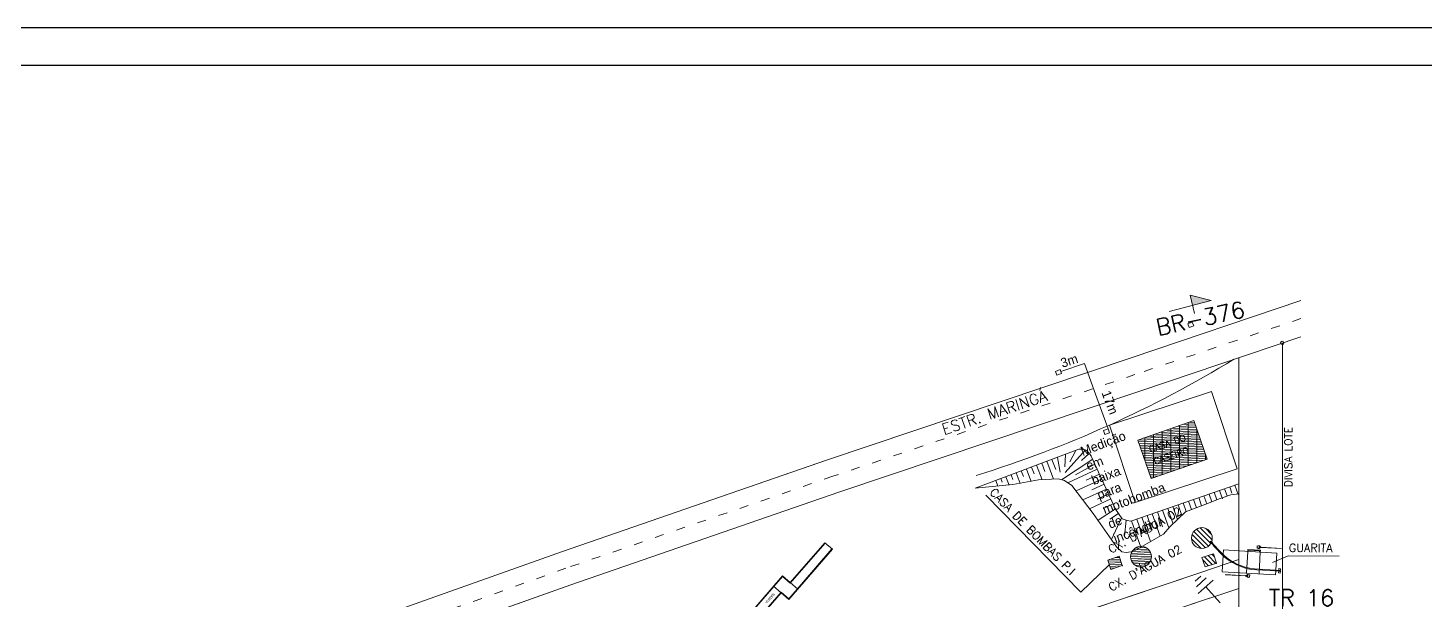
# Model space of a CAD drawing. Header units: millimetres. Extents: x 997 to 4249, y 599 to 1440.
# Drawn here: x 1587.7 to 1962.7, y 1286.6 to 1440.1 of the extents above; entities that cross this region are included whole.
import ezdxf

# ---------------------------------------------------------------- set-up
doc = ezdxf.new("R2010")
doc.units = ezdxf.units.MM
doc.linetypes.add('ACAD_ISO03W100', pattern=[30, 12, -18])
for name, color, linetype in [('AT', 5, 'Continuous'), ('BT', 5, 'Continuous'), ('CABOS', 1, 'Continuous'), ('CARIMBO', 8, 'Continuous'), ('cercas existentes', 18, 'Continuous'), ('taludes', 9, 'Continuous')]:
    doc.layers.add(name, color=color, linetype=linetype)
doc.styles.add('1mm', font='romans.shx', dxfattribs={"height": 2})
doc.styles.add('REGUA60', font='')
doc.styles.get('REGUA60').set_extended_font_data('Swis721 LtEx BT')
pattern_1 = [(135, (-523978.2169, -10864238.5789), (-0.658552115545, -0.658552115545), [])]
pattern_2 = [(182.380477, (-1095.42794, 1126.75437), (0.01934157, -0.46526482), [])]

# ---------------------------------------------------------------- blocks, each defined once
blk = doc.blocks.new('ATERRAMENTO')
at = {"layer": 'BT'}
for p, q in [((-6.57, -0.84), (-6.57, 0.71)), ((-5.56, -1.39), (-5.56, 1.3)), ((-4.31, -2.04), (-4.31, 2.04)), ((0, 0), (-4.31, 0))]:
    blk.add_line(p, q, dxfattribs=at)
blk = doc.blocks.new('gtfoods1')
at = {"layer": 'taludes', "lineweight": 5}
blk.add_hatch(color=256, dxfattribs=at).paths.add_polyline_path([(-24.75, 707.46), (-24.12, 704.7), (-19.14, 706.01)])
h = blk.add_hatch(dxfattribs=at)
h.set_pattern_fill('ANSI31', color=256, scale=0.5, angle=45, style=0)
h.set_pattern_definition([(90, (-523978.217, -10864238.579), (-2.32833333333, 5e-16), [])])
h.paths.add_polyline_path([(-23.81, 673.79), (-38.81, 668.59), (-35.24, 658.27), (-20.23, 663.46)])
h.paths.add_polyline_path([(-34.22, 661.49), (-23.62, 665.06), (-24.46, 667.56), (-35.07, 663.99)], flags=24)
h.paths.add_polyline_path([(-35.5, 664.71), (-23.94, 668.6), (-24.78, 671.1), (-36.34, 667.21)], flags=24)
h = blk.add_hatch(dxfattribs=at)
h.set_pattern_fill('ANSI31', color=256, scale=0.1, angle=137.3805)
h.set_pattern_definition(pattern_2)
h.paths.add_polyline_path([(-23.81, 673.79), (-38.81, 668.59), (-35.24, 658.27), (-20.23, 663.46)])
h.paths.add_polyline_path([(-34.22, 661.49), (-23.62, 665.06), (-24.46, 667.56), (-35.07, 663.99)], flags=24)
h.paths.add_polyline_path([(-35.5, 664.71), (-23.94, 668.6), (-24.78, 671.1), (-36.34, 667.21)], flags=24)
h = blk.add_hatch(dxfattribs=at)
h.set_pattern_fill('ANSI31', color=256, scale=0.2, angle=90, style=0)
h.set_pattern_definition(pattern_1)
h.paths.add_polyline_path([(-18.84, 642.28, 1), (-24.41, 642.28, 1)])
h = blk.add_hatch(dxfattribs=at)
h.set_pattern_fill('ANSI31', color=256, scale=0.1, angle=137.3805)
h.set_pattern_definition(pattern_2)
h.paths.add_polyline_path([(-35.18, 637.28, 1), (-40.75, 637.28, 1)])
h = blk.add_hatch(dxfattribs=at)
h.set_pattern_fill('ANSI31', color=256, scale=0.2, angle=90, style=0)
h.set_pattern_definition(pattern_1)
h.paths.add_polyline_path([(-17.71, 635.54), (-18.54, 638.05), (-21.6, 637.04), (-20.78, 634.54)])
h = blk.add_hatch(dxfattribs=at)
h.set_pattern_fill('ANSI31', color=256, scale=0.1, angle=137.3805)
h.set_pattern_definition(pattern_2)
h.paths.add_polyline_path([(-42.99, 634.89), (-43.82, 637.4), (-46.88, 636.39), (-46.06, 633.88)])
for p, q in [((-30.4, 703.05), (-19.14, 706.01)), ((-19.14, 706.01), (-24.75, 707.46)), ((-24.75, 707.46), (-23.63, 702.56)), ((4.96, 696.3), (-38.29, 681.72)), ((-11.74, 690.67, 12.07), (-11.74, 358.28, 12.07)), ((-11.74, 690.67), (-11.74, 447.05)), ((0, 687.89), (0, 189.37)), ((0, 687.89), (0, 447.05)), ((-38.29, 681.72), (-119.09, 654.55)), ((-19.07, 681.6, 42.42), (-46.42, 672.61, 42.42)), ((-19.07, 681.6), (-46.42, 672.61)), ((-19.07, 681.6, 42.42), (-12.15, 660.84, 42.42)), ((-19.07, 681.6), (-12.15, 660.84)), ((-46.42, 672.61, 42.42), (-39.51, 651.85, 42.42)), ((-46.42, 672.61), (-39.51, 651.85)), ((-70.1, 660.29), (-69.53, 658.76)), ((-70.1, 660.29), (-69.53, 658.76)), ((-68.73, 660.81), (-67.48, 657.5)), ((-68.73, 660.81), (-67.48, 657.5)), ((-67.36, 661.32), (-66.69, 659.55)), ((-67.36, 661.32), (-66.69, 659.55)), ((-65.99, 661.84), (-64.51, 657.92)), ((-65.99, 661.84), (-64.51, 657.92)), ((-64.62, 662.36), (-63.79, 660.18)), ((-64.62, 662.36), (-63.79, 660.18)), ((-63.24, 662.88), (-61.43, 658.07)), ((-63.24, 662.88), (-61.43, 658.07)), ((-61.87, 663.4), (-60.86, 660.72)), ((-61.87, 663.4), (-60.86, 660.72)), ((-50.94, 663.44), (-59.34, 657.92, -152.54)), ((-50.94, 663.44), (-59.34, 657.92)), ((-49.72, 660.77), (-57.62, 657.14)), ((-49.72, 660.77), (-57.62, 657.14)), ((-50.33, 662.11), (-55.55, 659.28)), ((-50.33, 662.11), (-55.55, 659.28)), ((-12.15, 660.84, 42.42), (-39.51, 651.85, 42.42)), ((-12.15, 660.84), (-39.51, 651.85)), ((-76.96, 657.7), (-76.4, 656.21)), ((-76.96, 657.7), (-76.4, 656.21)), ((-75.59, 658.22), (-75.24, 657.29)), ((-75.59, 658.22), (-75.24, 657.29)), ((-74.22, 658.73), (-73.38, 656.51)), ((-74.22, 658.73), (-73.38, 656.51)), ((-72.85, 659.25), (-72.37, 657.97)), ((-72.85, 659.25), (-72.37, 657.97)), ((-71.48, 659.77), (-70.42, 656.96)), ((-71.48, 659.77), (-70.42, 656.96)), ((-48.49, 658.11), (-55.39, 654.93)), ((-48.49, 658.11), (-55.39, 654.93)), ((-49.1, 659.44), (-52.7, 657.78)), ((-49.1, 659.44), (-52.7, 657.78)), ((-47.88, 656.78), (-51.18, 655.26)), ((-47.88, 656.78), (-51.18, 655.26)), ((-12.75, 656.47), (-11.89, 653.99)), ((-12.75, 656.47), (-11.89, 653.99)), ((-119.09, 654.55), (-191.01, 629.75)), ((-54.14, 627.75), (-79.61, 653.75)), ((-47.26, 655.44), (-53.57, 652.54)), ((-47.26, 655.44), (-53.57, 652.54)), ((-46.04, 652.78), (-51.75, 650.15)), ((-46.04, 652.78), (-51.75, 650.15)), ((-46.65, 654.11), (-49.66, 652.73)), ((-46.65, 654.11), (-49.66, 652.73)), ((-23.84, 652.64), (-23.08, 650.42)), ((-23.84, 652.64), (-23.08, 650.42)), ((-22.46, 653.12), (-21.7, 650.94)), ((-22.46, 653.12), (-21.7, 650.94)), ((-21.07, 653.6), (-20.33, 651.46)), ((-21.07, 653.6), (-20.33, 651.46)), ((-19.68, 654.08), (-18.97, 652.01)), ((-19.68, 654.08), (-18.97, 652.01)), ((-18.3, 654.56), (-17.61, 652.56)), ((-18.3, 654.56), (-17.61, 652.56)), ((-16.91, 655.03), (-16.14, 652.8)), ((-16.91, 655.03), (-16.14, 652.8)), ((-15.52, 655.51), (-14.85, 653.57)), ((-15.52, 655.51), (-14.85, 653.57)), ((-14.14, 655.99), (-13.58, 654.36)), ((-14.14, 655.99), (-13.58, 654.36)), ((-44.81, 650.11), (-49.5, 647.04)), ((-44.81, 650.11), (-49.5, 647.04)), ((-45.43, 651.45), (-48.13, 650.2)), ((-45.43, 651.45), (-48.13, 650.2)), ((-44.01, 648.89), (-46.33, 647.34)), ((-44.01, 648.89), (-46.33, 647.34)), ((-34.94, 648.82), (-32.87, 642.83)), ((-34.94, 648.82), (-32.87, 642.83)), ((-33.55, 649.3), (-32.16, 645.28)), ((-33.55, 649.3), (-32.16, 645.28)), ((-32.16, 649.77), (-30.51, 644.98)), ((-32.16, 649.77), (-30.51, 644.98)), ((-30.78, 650.25), (-29.41, 646.29)), ((-30.78, 650.25), (-29.41, 646.29)), ((-29.39, 650.73), (-28.19, 647.24)), ((-29.39, 650.73), (-28.19, 647.24)), ((-28, 651.21), (-27.02, 648.36)), ((-28, 651.21), (-27.02, 648.36)), ((-26.62, 651.69), (-25.83, 649.4)), ((-26.62, 651.69), (-25.83, 649.4)), ((-25.23, 652.17), (-24.45, 649.91)), ((-25.23, 652.17), (-24.45, 649.91)), ((-43.19, 647.67), (-45.93, 641.87)), ((-43.19, 647.67), (-45.93, 641.87)), ((-41.91, 647.06), (-42.37, 642.81)), ((-41.91, 647.06), (-42.37, 642.81)), ((-40.48, 646.91), (-38.05, 639.85)), ((-40.48, 646.91), (-38.05, 639.85)), ((-39.1, 647.38), (-37.76, 643.51)), ((-39.1, 647.38), (-37.76, 643.51)), ((-37.71, 647.86), (-35.46, 641.34)), ((-37.71, 647.86), (-35.46, 641.34)), ((-36.32, 648.34), (-34.95, 644.37)), ((-36.32, 648.34), (-34.95, 644.37)), ((-19.4, 641.3), (-19.23, 641.44)), ((-120.92, 639.36), (-132.5, 626.01)), ((-120.86, 639.31), (-132.5, 625.9)), ((-120.8, 639.26), (-132.49, 625.8)), ((-122.85, 641.04), (-132.14, 630.36)), ((-122.8, 640.99), (-132.13, 630.26)), ((-122.74, 640.95), (-132.12, 630.15)), ((-120.8, 639.26), (-122.85, 641.04)), ((-18.54, 638.05, 36.37), (-21.6, 637.04, 36.37)), ((-18.54, 638.05, 36.37), (-21.6, 637.04, 31.6)), ((-17.71, 635.54, 25.88), (-18.54, 638.05, 31.6)), ((-17.71, 635.54, 25.88), (-18.54, 638.05, 36.37)), ((-6.21, 639.46), (-6.56, 639.48)), ((-6.22, 639.49), (-6.55, 639.51)), ((-6.53, 639.55), (-6.54, 639.51)), ((-6.17, 640.19), (-6.51, 640.21)), ((-6.18, 640.16), (-6.51, 640.18)), ((-6.5, 639.55), (-6.51, 639.51)), ((-6.5, 640.14), (-6.5, 640.18)), ((-6.47, 640.14), (-6.47, 640.18)), ((-6.22, 639.49), (-5.92, 639.76)), ((-6.21, 639.46), (-5.9, 639.73)), ((-6.18, 640.16), (-5.91, 639.86)), ((-6.17, 640.19), (-5.89, 639.88)), ((-5.92, 639.81), (-5.91, 639.86)), ((-5.92, 639.81), (-5.92, 639.76)), ((-5.69, 639.72), (-5.9, 639.73)), ((-5.68, 639.87), (-5.89, 639.88)), ((-5.68, 639.8), (-5.69, 639.72)), ((-5.68, 639.8), (-5.68, 639.87)), ((-5.68, 639.82), (-0.26, 639.5)), ((-5.68, 639.77), (-0.27, 639.46)), ((-0.26, 639.5), (-0.27, 639.46)), ((-46.47, 635.14), (-54.14, 627.75)), ((-43.82, 637.4), (-46.88, 636.39)), ((-43.82, 637.4), (-46.88, 636.39)), ((-46.06, 633.88), (-46.88, 636.39)), ((-46.88, 636.39), (-46.06, 633.88)), ((-42.99, 634.89), (-46.06, 633.88)), ((-46.06, 633.88), (-42.99, 634.89)), ((-42.99, 634.89), (-43.82, 637.4)), ((-42.99, 634.89), (-43.82, 637.4)), ((-20.78, 634.54, 25.88), (-21.6, 637.04, 31.6)), ((-21.6, 637.04, 36.37), (-20.78, 634.54, 25.88)), ((-17.71, 635.54, 36.37), (-20.78, 634.54, 36.37)), ((-20.78, 634.54, 25.88), (-17.71, 635.54, 25.88)), ((-0.54, 633.59), (-7.54, 634)), ((1.51, 637.48), (-2.66, 635.69)), ((1.51, 637.48), (15.22, 637.39)), ((-134.19, 632.14), (-145.87, 618.67)), ((-134.18, 632.04), (-145.79, 618.66)), ((-134.17, 631.93), (-145.73, 618.61)), ((-132.14, 630.36), (-134.19, 632.14)), ((-132.13, 630.26), (-134.18, 632.04)), ((-132.12, 630.15), (-134.17, 631.93)), ((-130.08, 628.57), (-132.14, 630.36)), ((-9.89, 632.16), (-15.31, 632.48)), ((-15.31, 632.43), (-15.31, 632.48)), ((-9.89, 632.12), (-15.31, 632.43)), ((-9.89, 632.14), (-9.89, 632.21)), ((-9.89, 632.21), (-9.67, 632.2)), ((-9.89, 632.14), (-9.89, 632.06)), ((-9.89, 632.06), (-9.68, 632.05)), ((-9.4, 631.74), (-9.68, 632.05)), ((-9.36, 632.47), (-9.67, 632.2)), ((-9.66, 632.12), (-9.65, 632.17)), ((-9.66, 632.12), (-9.66, 632.07)), ((-9.39, 631.77), (-9.66, 632.07)), ((-9.35, 632.44), (-9.65, 632.17)), ((-9.4, 631.74), (-9.06, 631.72)), ((-9.39, 631.77), (-9.06, 631.75)), ((-9.36, 632.47), (-9.02, 632.45)), ((-9.35, 632.44), (-9.02, 632.42)), ((-9.1, 631.8), (-9.11, 631.75)), ((-9.07, 631.8), (-9.08, 631.75)), ((-9.07, 632.38), (-9.07, 632.43)), ((-9.04, 632.38), (-9.04, 632.43)), ((-0.55, 633.35), (-6.9, 633.73)), ((-191.01, 629.75), (-255.69, 606.77)), ((-134.55, 627.79), (-143.91, 617.02)), ((-134.54, 627.68), (-143.85, 616.98)), ((-134.54, 627.58), (-143.83, 616.89)), ((-134.53, 627.58), (-136.59, 629.36)), ((-132.5, 626.01), (-134.55, 627.79)), ((-132.5, 625.9), (-134.54, 627.68)), ((-132.49, 625.8), (-134.54, 627.58))]:
    blk.add_line(p, q, dxfattribs=at)
at = {"layer": 'taludes', "lineweight": 5, "ltscale": 15}
for p, q in [((-9.66, 632.84), (-9.32, 638.7)), ((-5.95, 638.5), (-6.29, 632.65))]:
    blk.add_line(p, q, dxfattribs=at)
at = {"layer": 'taludes', "lineweight": 5}
for points in [[(4.96, 696.3), (-38.29, 681.72), (-119.09, 654.55), (-191.01, 629.75), (-255.69, 606.77), (-335.01, 576.91), (-334.01, 573.99), (-339.03, 564.52)], [(-338.36, 585.45), (-258.99, 615.33), (-193.24, 638.67), (-122.4, 663.16), (-40.64, 690.63), (4.89, 705.99), (4.96, 706.01)], [(-399.93, 561.15), (-338.36, 585.45), (-258.99, 615.33), (-193.24, 638.67), (-122.09, 663.27), (-40.64, 690.63), (4.89, 705.99), (4.96, 706.01)], [(-260.77, 614.66), (-258.99, 615.33), (-193.24, 638.67), (-122.4, 663.16), (-40.64, 690.63), (4.89, 705.99), (4.96, 706.01)], [(-260.77, 614.66), (-258.99, 615.33), (-193.24, 638.67), (-122.09, 663.27), (-40.64, 690.63), (4.89, 705.99), (4.96, 706.01)], [(4.96, 696.3), (-38.29, 681.72), (-119.09, 654.55), (-191.01, 629.75), (-255.69, 606.77), (-260.77, 604.86)], [(4.96, 696.3), (-38.29, 681.72), (-119.09, 654.55), (-191.01, 629.75), (-255.69, 606.77), (-260.77, 604.86)], [(-82.45, 655.63), (-54.63, 666.13)], [(-60.34, 663.93), (-59.69, 659.99)], [(-60.34, 663.93), (-59.69, 659.99)], [(-58.24, 664.7), (-58.45, 661.39)], [(-58.24, 664.7), (-58.45, 661.39)], [(-52.88, 665.91), (-58.32, 659.9)], [(-52.88, 665.91), (-58.32, 659.9)], [(-55.42, 665.82), (-57.03, 662.74)], [(-55.42, 665.82), (-57.03, 662.74)], [(-51.89, 664.93), (-53.93, 663.06)], [(-51.89, 664.93), (-53.93, 663.06)], [(-51.35, 664.32), (-51.33, 664.28), (-44.78, 650.05), (-43.06, 647.46), (-41.71, 646.99), (-40.74, 646.82), (-11.74, 656.82)], [(-11.74, 654.16), (-13.86, 653.91), (-16.72, 652.93), (-20.54, 651.37), (-26.01, 649.32), (-30.26, 645.27), (-31.95, 643.36), (-40.06, 638.69), (-41.98, 638.36), (-43.13, 638.62), (-44.57, 639.9), (-50.78, 648.88), (-56.52, 656.41), (-58.5, 657.72), (-60.19, 658.13), (-65.44, 657.88), (-72.36, 656.61), (-82.45, 655.63)], [(-15.96, 637.56), (-16.22, 633.23), (-1.87, 632.39), (-1.81, 633.43)], [(-1.79, 633.66), (-1.53, 638.25), (-15.87, 639.08), (-15.95, 637.84)], [(-9.32, 638.7), (-9.29, 639.21), (-5.92, 639.02), (-5.95, 638.5)], [(-9.1, 638.69), (-9.08, 638.98), (-6.15, 638.81), (-6.17, 638.52)]]:
    blk.add_lwpolyline(points, dxfattribs=at)
at = {"layer": 'taludes', "linetype": 'ACAD_ISO03W100', "lineweight": 5, "ltscale": 0.2}
for points in [[(4.96, 701.16), (-39.59, 686.15), (-120.71, 658.85), (-192.32, 634.18), (-257.63, 610.82), (-336.51, 581.25)], [(4.96, 701.16), (-39.59, 686.15), (-120.71, 658.85), (-192.32, 634.18), (-257.63, 610.82), (-260.77, 609.64)]]:
    blk.add_lwpolyline(points, dxfattribs=at)
at = {"layer": 'taludes', "linetype": 'Continuous', "lineweight": 5, "ltscale": 1.5}
blk.add_lwpolyline([(0, 694.63), (0, 0)], dxfattribs=at)
at = {"layer": 'taludes', "lineweight": 5}
for points in [[(-38.81, 668.59), (-35.24, 658.27), (-20.23, 663.46), (-23.81, 673.79)], [(-38.81, 668.59), (-35.24, 658.27), (-20.23, 663.46), (-23.81, 673.79)], [(-38.81, 668.59), (-35.24, 658.27), (-20.23, 663.46), (-23.81, 673.79)], [(-38.81, 668.59), (-35.24, 658.27), (-20.23, 663.46), (-23.81, 673.79)], [(-6.18, 640.12), (-6.76, 640.15), (-6.8, 639.57), (-6.21, 639.53)], [(-0.51, 634.06), (-0.98, 634.08), (-1, 633.62), (-0.54, 633.59)], [(-9.4, 631.81), (-8.81, 631.78), (-8.78, 632.37), (-9.36, 632.4)], [(-0.55, 633.35), (-1.02, 633.38), (-1.04, 632.91), (-0.58, 632.89)]]:
    blk.add_lwpolyline(points, close=True, dxfattribs=at)
for points, elevation in [([(-82.45, 655.63), (-54.63, 666.13)], -152.54), ([(-51.35, 664.32), (-51.33, 664.28), (-44.78, 650.05), (-43.06, 647.46), (-41.71, 646.99), (-40.74, 646.82), (-11.74, 656.82)], -152.54), ([(-11.74, 654.16), (-13.86, 653.91), (-16.72, 652.93), (-20.54, 651.37), (-26.01, 649.32), (-30.26, 645.27), (-31.95, 643.36), (-40.06, 638.69), (-41.98, 638.36), (-43.13, 638.62), (-44.57, 639.9), (-50.78, 648.88), (-56.52, 656.41), (-58.5, 657.72), (-60.19, 658.13), (-65.44, 657.88), (-72.36, 656.61), (-82.45, 655.63)], -152.54), ([(-21.6, 637.04), (-20.78, 634.54), (-17.71, 635.54), (-18.54, 638.05), (-21.6, 637.04)], 31.6)]:
    blk.add_lwpolyline(points, dxfattribs=dict(at, elevation=elevation))
at = {"layer": 'taludes', "lineweight": 5, "elevation": 12.07}
for points in [[(-11.74, 636.5), (-21.88, 633.08, -0.000248), (-21.93, 633.06), (-102.54, 605.96), (-174.05, 581.3), (-183.5, 577.94, -0.414214), (-202.23, 586.85), (-204.8, 594.07)], [(-11.74, 628.76), (-19.54, 626.13, -0.000248), (-19.59, 626.11), (-100.18, 599.02), (-171.62, 574.37), (-181.05, 571.03, -0.414214), (-209.14, 584.39), (-210.74, 588.9)]]:
    blk.add_lwpolyline(points, format="xyb", dxfattribs=at)
at = {"layer": 'taludes', "lineweight": 5}
for points in [[(-11.74, 636.5), (-21.88, 633.08, -0.000248), (-21.93, 633.06), (-87.76, 610.93)], [(-11.74, 628.76), (-19.54, 626.13, -0.000248), (-19.59, 626.11), (-85.37, 604)]]:
    blk.add_lwpolyline(points, format="xyb", dxfattribs=at)
for centre, radius in [((-0.06, 694.64, -705.77), 0.458), ((-0.06, 694.64), 0.458), ((-21.63, 642.28, 42.42), 2.79), ((-37.96, 637.28), 2.79)]:
    blk.add_circle(centre, radius, dxfattribs=at)
for centre, radius, start, end in [((-170.89, 948.13), 302.33, 287.0584, 301.4779), ((29.91, 682.72), 64.39, 220.0333, 223.69), ((29.91, 682.72), 64.17, 220.0277, 223.69), ((-6.05, 648.37), 14.67, 223.69, 266.6571), ((-6.05, 648.37), 14.45, 223.69, 264.0751), ((-6.55, 639.49), 0.0147, 86.6571, 266.6571), ((-6.51, 640.2), 0.0147, 86.6571, 266.6571), ((-9.06, 631.74), 0.0147, 266.6571, 86.6571), ((-9.02, 632.44), 0.0147, 266.6571, 86.6571)]:
    blk.add_arc(centre, radius, start, end, dxfattribs=at)
for points in [[(-54.63, 666.13, -152.54), (-53.99, 666.14, -76.28), (-52.72, 666.16, 76.26), (-51.81, 664.93, -76.28), (-51.35, 664.32, -152.54)], [(-54.63, 666.13, -176.69), (-53.99, 666.14, -100.42), (-52.72, 666.16, 52.12), (-51.81, 664.93, -100.42), (-51.35, 664.32, -176.69)]]:
    blk.add_open_spline(points, degree=3, knots=[0, 0, 0, 0, 104.010374, 208.023117, 208.023117, 208.023117, 208.023117], dxfattribs=at)
at = {"layer": 'taludes', "linetype": 'ByBlock', "lineweight": 5}
for p in [(-26.39, 661.33), (-26.39, 661.33), (-17.71, 635.54, 25.88)]:
    blk.add_point(p, dxfattribs=at)
at = {"layer": 'taludes', "lineweight": 5}
blk.add_point((-42.99, 634.89), dxfattribs=at)
for s, height, rotation, style, p in [('BR-376', 4.4, 12.1039, '1mm', (-33.36, 696.56)), ('ESTR. MARINGÁ', 2.9333, 18.3431, '1mm', (-90.8, 669.95)), ('DIVISA LOTE', 2.0533, 90, '1mm', (2.57, 655.96)), ('CASA DO', 1.76, 18.5886, '1mm', (-35.46, 665.19, 2.41)), ('CASA DO', 1.76, 18.5886, '1mm', (-35.46, 665.19)), ('CASEIRO', 1.76, 18.5886, '1mm', (-34.19, 661.97, 2.41)), ('CASEIRO', 1.76, 18.5886, '1mm', (-34.19, 661.97)), ('CASA DE BOMBAS P.I', 2.2, 314.5268, '1mm', (-78.76, 654.36)), ("CX. D'ÁGUA 02", 2.2, 29.3712, '1mm', (-45.96, 638.05)), ("CX. D'ÁGUA 02", 2.2, 29.3712, '1mm', (-45.92, 627.9)), ('GUARITA', 2.2, 359.5343, '1mm', (1.72, 638.58)), ('RAMPA', 0.66, 229.0079, 'REGUA60', (-136.72, 627.58))]:
    blk.add_text(s, height=height, rotation=rotation, dxfattribs=dict(at, style=style)).set_placement(p)

msp = doc.modelspace()

# ---------------------------------------------------------------- linework, layer by layer
at = {"layer": 'AT', "lineweight": 5}
for points in [[(1899.02, 1360.68), (1900.25, 1361.14), (1900.63, 1360.11), (1899.39, 1359.66)], [(1863.52, 1347.94), (1864.76, 1348.39), (1865.13, 1347.36), (1863.9, 1346.91)], [(1876.44, 1332.04), (1877.67, 1332.49), (1878.05, 1331.47), (1876.81, 1331.01)]]:
    msp.add_lwpolyline(points, close=True, dxfattribs=at)
msp.add_lwpolyline([(1877.67, 1332.49), (1873.89, 1342.82), (1871.33, 1350.05), (1864.97, 1347.94)], dxfattribs=at)
at = {"layer": 'CARIMBO', "color": 7}
msp.add_line((2185.85, 1440.09), (996.85, 1440.09), dxfattribs=at)
at = {"layer": 'CARIMBO'}
msp.add_line((1021.85, 1430.09), (2175.85, 1430.09), dxfattribs=at)

# ---------------------------------------------------------------- block references
at = {"layer": 'CABOS', "lineweight": 5, "xscale": 1.333333333333333, "yscale": 1.333333333333333, "zscale": 1.333333333333333, "rotation": 312.0657545011927}
msp.add_blockref('ATERRAMENTO', (1907.69, 1285.85, 12.07), dxfattribs=at)
at = {"layer": 'cercas existentes', "color": 1}
msp.add_blockref('gtfoods1', (1924.45, 660.92), dxfattribs=at)

# ---------------------------------------------------------------- texts
at = {"layer": 'AT', "lineweight": 5, "char_height": 2.5, "attachment_point": 1}
for s, insert, width, rotation in [('3m', (1864.62, 1351.26), 0.4397, 17.9075), ('17m', (1878.18, 1343.07), 0.6563, 290.6694), ('Medição em baixa para motobomba de incêndio.', (1869.95, 1327.52), 0.555, 20.7028)]:
    msp.add_mtext(s, dxfattribs=dict(at, insert=insert, width=width, rotation=rotation))
at = {"layer": 'BT', "lineweight": 5, "style": '1mm'}
msp.add_text('TR 16', height=4.4, dxfattribs=at).set_placement((1920.79, 1284.95, -4.93))

doc.saveas('drawing.dxf')
